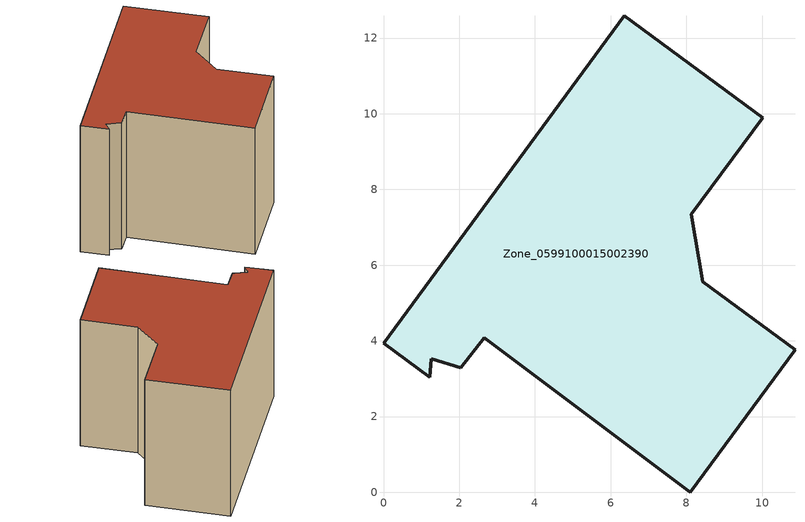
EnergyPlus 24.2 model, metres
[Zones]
Zone_0599100015002390
 floor ground (C_G): 2.04,3.29 1.26,3.53 1.22,3.04 0,3.94 6.36,12.59 10.02,9.9 8.13,7.35 8.44,5.56 10.87,3.76 8.11,0 2.66,4.09 z0.97
 wall outside (C_F): 10.02,9.9 6.36,12.59 0,3.94 1.22,3.04 1.26,3.53 2.04,3.29 2.66,4.09 8.11,0 10.87,3.76 8.44,5.56 8.13,7.35 10.02,9.9 z0.97:8.99
 roof outside (C_R): 1.26,3.53 2.04,3.29 2.66,4.09 8.11,0 10.87,3.76 8.44,5.56 8.13,7.35 10.02,9.9 6.36,12.59 0,3.94 1.22,3.04 z8.99
[BUILDING]
Pand.0599100015002390: North Axis=0; Terrain=City; Loads Convergence Tolerance Value=0.04; Temperature Convergence Tolerance Value=0.4; Solar Distribution=FullExterior; Maximum Number of Warmup Days=25; Minimum Number of Warmup Days=1
[Site:Location]
Rotterdam.The.Hague.AP_ZH_NLD Design_Conditions: Latitude=51.96; Longitude=4.45; Time Zone=1; Elevation=-4.5
[SITE:GROUNDTEMPERATURE:BUILDINGSURFACE]
18, 18, 18, 18, 18, 18, 18, 18, 18, 18, 18, 18
[MATERIAL] Thermal Absorptance=0.9; Solar Absorptance=0.7; Visible Absorptance=0.7
Name | Roughness | Thickness | Conductivity | Density | Specific Heat
G.TI.1975-1991 | MediumSmooth | 0.15 | 0.288461 | 540 | 1210
F.TI.1975-1991 | Rough | 0.3 | 0.230769 | 1920 | 840
R.TI.1975-1991 | MediumRough | 0.2 | 0.153846 | 1500 | 1000
[CONSTRUCTION]
C_G: G.TI.1975-1991
C_F: F.TI.1975-1991
C_R: R.TI.1975-1991
[ZONE]
Zone_0599100015002390: Type=1; Multiplier=1; Ceiling Height=Autocalculate; Volume=Autocalculate; Floor Area=autocalculate; Part of Total Floor Area=Yes
[ZONEINFILTRATION:DESIGNFLOWRATE]
Infil_Zone_0599100015002390: Zone or ZoneList or Space or SpaceList=Zone_0599100015002390; Schedule=AlwaysOn; Design Flow Rate Calculation Method=Flow/Area; Flow Rate per Floor Area=0.003; Constant Term Coefficient=1; Temperature Term Coefficient=0; Velocity Term Coefficient=0; Velocity Squared Term Coefficient=0
[HVACTEMPLATE:ZONE:IDEALLOADSAIRSYSTEM]
Zone_0599100015002390: Maximum Heating Supply Air Temperature=50; Minimum Cooling Supply Air Temperature=13; Maximum Heating Supply Air Humidity Ratio=0.0156; Minimum Cooling Supply Air Humidity Ratio=0.0077; Heating Limit=NoLimit; Cooling Limit=NoLimit; Dehumidification Control Type=ConstantSensibleHeatRatio; Cooling Sensible Heat Ratio=0.7; Dehumidification Setpoint=60; Humidification Control Type=None; Humidification Setpoint=30; Outdoor Air Method=None; Outdoor Air Flow Rate per Person=0.00944; Outdoor Air Flow Rate per Zone Floor Area=0; Outdoor Air Flow Rate per Zone=0; Demand Controlled Ventilation Type=None; Outdoor Air Economizer Type=NoEconomizer; Heat Recovery Type=None; Sensible Heat Recovery Effectiveness=0.7; Latent Heat Recovery Effectiveness=0.65
[ZONECONTROL:THERMOSTAT]
ThermostatControl_Zone_0599100015002390: Zone or ZoneList=Zone_0599100015002390; Control Type Schedule=DualSetpointControlType; Control 1=Thermostat_Zone_0599100015002390; Temperature Difference Between Cutout And Setpoint=0
[THERMOSTATSETPOINT:DUALSETPOINT]
Thermostat_Zone_0599100015002390: Heating Setpoint Temperature Schedule=HeatingSetpoint_Zone_0599100015002390; Cooling Setpoint Temperature Schedule=CoolingSetpoint_Zone_0599100015002390
[SCHEDULE:COMPACT]
HeatingSetpoint_Zone_0599100015002390: Through: 12/31, For: AllDays, Until: 24:00, 21
CoolingSetpoint_Zone_0599100015002390: Through: 12/31, For: AllDays, Until: 24:00, 24
DualSetpointControlType: Through: 12/31, For: AllDays, Until: 24:00, 4
AlwaysOn: Through: 12/31, For: AllDays, Until: 24:00, 1
